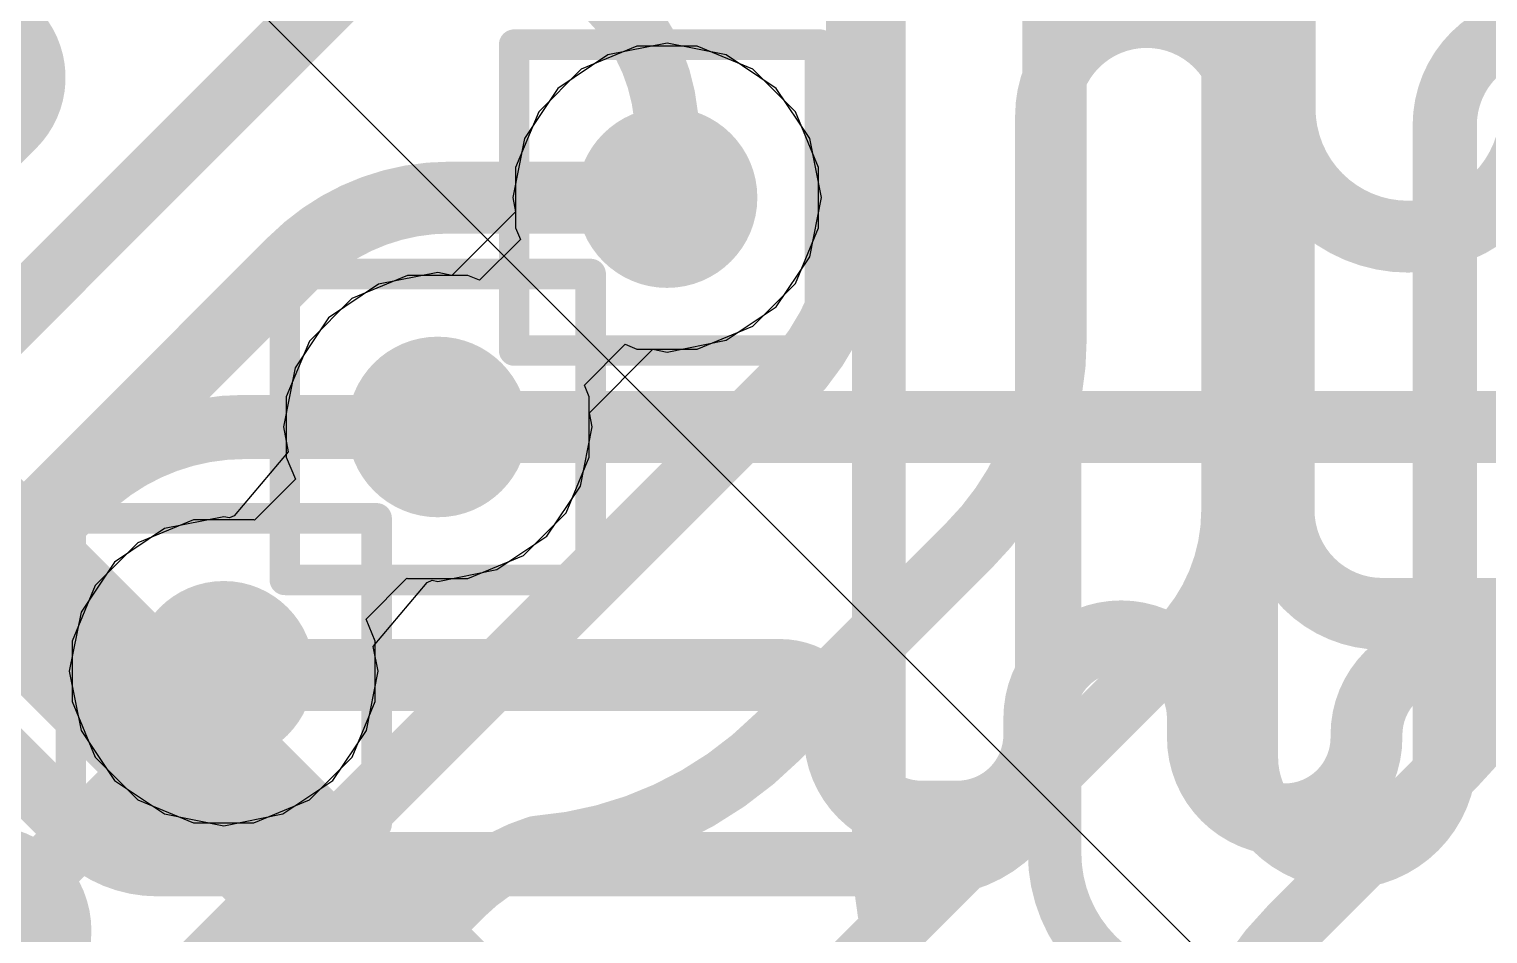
# Model space of a CAD drawing. Header units: inches. Extents: x -6 to 284, y -12 to 154.
# Drawn here: x 63.389 to 65.812, y 9.827 to 11.329 of the extents above; entities that cross this region are included whole.
import ezdxf

# ---------------------------------------------------------------- set-up
doc = ezdxf.new("R2010")
doc.units = ezdxf.units.IN
for name, color, linetype in [('Bottom Layer', 5, 'Continuous'), ('Drill Drawing', 1, 'Continuous'), ('GND-1', 16, 'Continuous'), ('GND-2', 90, 'Continuous'), ('GND-3', 216, 'Continuous'), ('GND-4', 54, 'Continuous'), ('PWR-1', 156, 'Continuous'), ('PWR-2', 130, 'Continuous'), ('Signal L1', 76, 'Continuous'), ('Signal L2', 6, 'Continuous'), ('Top Layer', 1, 'Continuous'), ('Top Overlay', 2, 'Continuous'), ('Top Paste', 8, 'Continuous'), ('Top Solder', 216, 'Continuous'), ('Via Holes', 16, 'Continuous')]:
    doc.layers.add(name, color=color, linetype=linetype)

# ---------------------------------------------------------------- blocks, each defined once
blk = doc.blocks.new('BGA_565_15_5_14_4__132')
at = {"layer": 'Top Layer'}
h = blk.add_hatch(color=1, dxfattribs=at)
edge = h.paths.add_edge_path()
edge.add_arc((-7.400000439999999, 5.19999976), 0.12499848, 0, 360)
at = {"layer": 'Top Paste'}
h = blk.add_hatch(color=8, dxfattribs=at)
edge = h.paths.add_edge_path()
edge.add_arc((-7.400000439999999, 5.19999976), 0.12499848, 0, 360)
at = {"layer": 'Top Solder'}
h = blk.add_hatch(color=216, dxfattribs=at)
edge = h.paths.add_edge_path()
edge.add_arc((-7.400000439999999, 5.19999976), 0.17499838, 0, 360)
at = {"layer": 'Top Overlay'}
blk.add_lwpolyline([(-7.845000819999999, 3.67080292, 0.254, 0.254, 0), (-7.845000819999999, 7.295799479999999, 0.254, 0.254, 0)], format="xyseb", dxfattribs=at)

msp = doc.modelspace()

# ---------------------------------------------------------------- hatches: boundary and pattern name
at = {"layer": 'Bottom Layer'}
h = msp.add_hatch(color=5, dxfattribs=at)
edge = h.paths.add_edge_path()
edge.add_arc((64.44883478, 11.04969342), 0.1499997, 0, 360)
h = msp.add_hatch(color=5, dxfattribs=at)
edge = h.paths.add_edge_path()
edge.add_arc((64.06783732, 10.66869342), 0.1499997, 0, 360)
h = msp.add_hatch(color=5, dxfattribs=at)
edge = h.paths.add_edge_path()
edge.add_arc((63.71223731999999, 10.26283952), 0.1499997, 0, 360)
at = {"layer": 'GND-1'}
h = msp.add_hatch(color=16, dxfattribs=at)
edge = h.paths.add_edge_path()
edge.add_arc((64.44883478, 11.04969342), 0.1499997, 0, 360)
h = msp.add_hatch(color=16, dxfattribs=at)
edge = h.paths.add_edge_path()
edge.add_arc((64.06783732, 10.66869342), 0.1499997, 0, 360)
h = msp.add_hatch(color=16, dxfattribs=at)
edge = h.paths.add_edge_path()
edge.add_arc((63.71223731999999, 10.26283952), 0.1499997, 0, 360)
at = {"layer": 'GND-2'}
h = msp.add_hatch(color=90, dxfattribs=at)
edge = h.paths.add_edge_path()
edge.add_arc((64.44883478, 11.04969342), 0.1499997, 0, 360)
h = msp.add_hatch(color=90, dxfattribs=at)
edge = h.paths.add_edge_path()
edge.add_arc((64.06783732, 10.66869342), 0.1499997, 0, 360)
h = msp.add_hatch(color=90, dxfattribs=at)
edge = h.paths.add_edge_path()
edge.add_arc((63.71223731999999, 10.26283952), 0.1499997, 0, 360)
at = {"layer": 'GND-3'}
h = msp.add_hatch(color=216, dxfattribs=at)
edge = h.paths.add_edge_path()
edge.add_arc((64.44883478, 11.04969342), 0.1499997, 0, 360)
h = msp.add_hatch(color=216, dxfattribs=at)
edge = h.paths.add_edge_path()
edge.add_arc((64.06783732, 10.66869342), 0.1499997, 0, 360)
h = msp.add_hatch(color=216, dxfattribs=at)
edge = h.paths.add_edge_path()
edge.add_arc((63.71223731999999, 10.26283952), 0.1499997, 0, 360)
at = {"layer": 'GND-4'}
h = msp.add_hatch(color=54, dxfattribs=at)
edge = h.paths.add_edge_path()
edge.add_arc((64.44883478, 11.04969342), 0.1499997, 0, 360)
h = msp.add_hatch(color=54, dxfattribs=at)
edge = h.paths.add_edge_path()
edge.add_arc((64.06783732, 10.66869342), 0.1499997, 0, 360)
h = msp.add_hatch(color=54, dxfattribs=at)
edge = h.paths.add_edge_path()
edge.add_arc((63.71223731999999, 10.26283952), 0.1499997, 0, 360)
at = {"layer": 'PWR-1'}
h = msp.add_hatch(color=156, dxfattribs=at)
edge = h.paths.add_edge_path()
edge.add_arc((64.44883478, 11.04969342), 0.1499997, 0, 360)
h = msp.add_hatch(color=156, dxfattribs=at)
edge = h.paths.add_edge_path()
edge.add_arc((64.06783732, 10.66869342), 0.1499997, 0, 360)
h = msp.add_hatch(color=156, dxfattribs=at)
edge = h.paths.add_edge_path()
edge.add_arc((63.71223731999999, 10.26283952), 0.1499997, 0, 360)
at = {"layer": 'PWR-2'}
h = msp.add_hatch(color=130, dxfattribs=at)
edge = h.paths.add_edge_path()
edge.add_arc((64.44883478, 11.04969342), 0.1499997, 0, 360)
h = msp.add_hatch(color=130, dxfattribs=at)
edge = h.paths.add_edge_path()
edge.add_arc((64.06783732, 10.66869342), 0.1499997, 0, 360)
h = msp.add_hatch(color=130, dxfattribs=at)
edge = h.paths.add_edge_path()
edge.add_arc((63.71223731999999, 10.26283952), 0.1499997, 0, 360)
at = {"layer": 'Signal L1'}
h = msp.add_hatch(color=76, dxfattribs=at)
edge = h.paths.add_edge_path()
edge.add_arc((64.44883478, 11.04969342), 0.1499997, 0, 360)
h = msp.add_hatch(color=76, dxfattribs=at)
edge = h.paths.add_edge_path()
edge.add_arc((64.06783732, 10.66869342), 0.1499997, 0, 360)
h = msp.add_hatch(color=76, dxfattribs=at)
edge = h.paths.add_edge_path()
edge.add_arc((63.71223731999999, 10.26283952), 0.1499997, 0, 360)
at = {"layer": 'Signal L2'}
h = msp.add_hatch(color=6, dxfattribs=at)
edge = h.paths.add_edge_path()
edge.add_arc((64.44883478, 11.04969342), 0.1499997, 0, 360)
h = msp.add_hatch(color=6, dxfattribs=at)
edge = h.paths.add_edge_path()
edge.add_arc((64.06783732, 10.66869342), 0.1499997, 0, 360)
h = msp.add_hatch(color=6, dxfattribs=at)
edge = h.paths.add_edge_path()
edge.add_arc((63.71223731999999, 10.26283952), 0.1499997, 0, 360)
at = {"layer": 'Top Layer'}
h = msp.add_hatch(color=1, dxfattribs=at)
edge = h.paths.add_edge_path()
edge.add_arc((64.44883478, 11.04969342), 0.1499997, 0, 360)
h = msp.add_hatch(color=1, dxfattribs=at)
edge = h.paths.add_edge_path()
edge.add_arc((64.06783732, 10.66869342), 0.1499997, 0, 360)
h = msp.add_hatch(color=1, dxfattribs=at)
edge = h.paths.add_edge_path()
edge.add_arc((63.71223731999999, 10.26283952), 0.1499997, 0, 360)
at = {"layer": 'Via Holes'}
h = msp.add_hatch(color=7, dxfattribs=at)
edge = h.paths.add_edge_path()
edge.add_arc((64.44883478, 11.04969342), 0.07499858, 0, 360)
h = msp.add_hatch(color=7, dxfattribs=at)
edge = h.paths.add_edge_path()
edge.add_arc((64.06783732, 10.66869342), 0.07499858, 0, 360)
h = msp.add_hatch(color=7, dxfattribs=at)
edge = h.paths.add_edge_path()
edge.add_arc((63.71223731999999, 10.26283952), 0.07499858, 0, 360)

# ---------------------------------------------------------------- linework, layer by layer
at = {"layer": 'Bottom Layer'}
for points in [[(65.08044896, 11.18660196, 0.10668, 0.10668, -0.9999999999999999), (65.41064895999999, 11.18660196, 0.10668, 0.10668, 0)], [(65.74084896, 11.16982526, 0.10668, 0.10668, -0.9999999999999999), (66.07104896, 11.16982526, 0.10668, 0.10668, 0)], [(65.08044896, 10.13611638, 0.10668, 0.10668, 0), (65.08044896, 11.18660196, 0.10668, 0.10668, 0)], [(65.41064895999999, 10.11973846, 0.10668, 0.10668, 0), (65.41064895999999, 11.18660196, 0.10668, 0.10668, 0)], [(65.74084896, 10.11973846, 0.10668, 0.10668, 0), (65.74084896, 11.16982526, 0.10668, 0.10668, 0)], [(62.88561718, 10.58278046, 0.10668, 0.10668, 0), (63.47280676, 9.995601039999999, 0.10668, 0.10668, 0)], [(65.08044896, 10.13611638, 0.10668, 0.10668, -0.4142135623730951), (64.88670791999999, 9.94237534, 0.10668, 0.10668, 0)], [(65.74084896, 10.11973846, 0.10668, 0.10668, -0.9999999999999999), (65.41064895999999, 10.11973846, 0.10668, 0.10668, 0)], [(63.48704092, 9.98279436, 0.10668, 0.10668, -0.02636098344409428), (63.47280676, 9.995601039999999, 0.10668, 0.10668, 0)], [(63.60130535999999, 9.94237534, 0.10668, 0.10668, -0.1716513258103999), (63.48704092, 9.98279436, 0.10668, 0.10668, 0)], [(63.60130535999999, 9.94237534, 0.10668, 0.10668, 0), (64.88670791999999, 9.94237534, 0.10668, 0.10668, 0)]]:
    msp.add_lwpolyline(points, format="xyseb", dxfattribs=at)
for points in [[(65.05377895999999, 11.18660196, 0.05333999999999999, 0.05333999999999999, 1), (65.10711896, 11.18660196, 0.05333999999999999, 0.05333999999999999, 1)], [(65.05377895999999, 11.18660196, 0.05333999999999999, 0.05333999999999999, 1), (65.10711896, 11.18660196, 0.05333999999999999, 0.05333999999999999, 1)], [(65.38397896, 11.18660196, 0.05333999999999999, 0.05333999999999999, 1), (65.43731896, 11.18660196, 0.05333999999999999, 0.05333999999999999, 1)], [(65.38397896, 11.18660196, 0.05333999999999999, 0.05333999999999999, 1), (65.43731896, 11.18660196, 0.05333999999999999, 0.05333999999999999, 1)], [(65.71417896, 11.16982526, 0.05333999999999999, 0.05333999999999999, 1), (65.76751896, 11.16982526, 0.05333999999999999, 0.05333999999999999, 1)], [(65.71417896, 11.16982526, 0.05333999999999999, 0.05333999999999999, 1), (65.76751896, 11.16982526, 0.05333999999999999, 0.05333999999999999, 1)], [(65.05377895999999, 10.13611638, 0.05333999999999999, 0.05333999999999999, 1), (65.10711896, 10.13611638, 0.05333999999999999, 0.05333999999999999, 1)], [(65.05377895999999, 10.13611638, 0.05333999999999999, 0.05333999999999999, 1), (65.10711896, 10.13611638, 0.05333999999999999, 0.05333999999999999, 1)], [(65.38397896, 10.11973846, 0.05333999999999999, 0.05333999999999999, 1), (65.43731896, 10.11973846, 0.05333999999999999, 0.05333999999999999, 1)], [(65.38397896, 10.11973846, 0.05333999999999999, 0.05333999999999999, 1), (65.43731896, 10.11973846, 0.05333999999999999, 0.05333999999999999, 1)], [(65.71417896, 10.11973846, 0.05333999999999999, 0.05333999999999999, 1), (65.76751896, 10.11973846, 0.05333999999999999, 0.05333999999999999, 1)], [(65.71417896, 10.11973846, 0.05333999999999999, 0.05333999999999999, 1), (65.76751896, 10.11973846, 0.05333999999999999, 0.05333999999999999, 1)], [(63.44613675999999, 9.995601039999999, 0.05333999999999999, 0.05333999999999999, 1), (63.49947675999999, 9.995601039999999, 0.05333999999999999, 0.05333999999999999, 1)], [(63.44613675999999, 9.995601039999999, 0.05333999999999999, 0.05333999999999999, 1), (63.49947675999999, 9.995601039999999, 0.05333999999999999, 0.05333999999999999, 1)], [(63.46037092, 9.98279436, 0.05333999999999999, 0.05333999999999999, 1), (63.51371091999999, 9.98279436, 0.05333999999999999, 0.05333999999999999, 1)], [(63.46037092, 9.98279436, 0.05333999999999999, 0.05333999999999999, 1), (63.51371091999999, 9.98279436, 0.05333999999999999, 0.05333999999999999, 1)], [(63.57463536, 9.94237534, 0.05333999999999999, 0.05333999999999999, 1), (63.62797536, 9.94237534, 0.05333999999999999, 0.05333999999999999, 1)], [(63.57463536, 9.94237534, 0.05333999999999999, 0.05333999999999999, 1), (63.62797536, 9.94237534, 0.05333999999999999, 0.05333999999999999, 1)], [(64.86003792, 9.94237534, 0.05333999999999999, 0.05333999999999999, 1), (64.91337792, 9.94237534, 0.05333999999999999, 0.05333999999999999, 1)], [(64.86003792, 9.94237534, 0.05333999999999999, 0.05333999999999999, 1), (64.91337792, 9.94237534, 0.05333999999999999, 0.05333999999999999, 1)]]:
    msp.add_lwpolyline(points, format="xyseb", close=True, dxfattribs=at)
at = {"layer": 'Drill Drawing'}
for points in [[(64.19483478000001, 11.30369342, 0.0508, 0.0508, 0), (64.70283477999999, 11.30369342, 0.0508, 0.0508, 0)], [(64.19483478000001, 10.79569342, 0.0508, 0.0508, 0), (64.19483478000001, 11.30369342, 0.0508, 0.0508, 0)], [(64.70283477999999, 10.79569342, 0.0508, 0.0508, 0), (64.70283477999999, 11.30369342, 0.0508, 0.0508, 0)], [(63.81383732, 10.92269342, 0.0508, 0.0508, 0), (64.32183732, 10.92269342, 0.0508, 0.0508, 0)], [(63.81383732, 10.41469342, 0.0508, 0.0508, 0), (63.81383732, 10.92269342, 0.0508, 0.0508, 0)], [(64.32183732, 10.41469342, 0.0508, 0.0508, 0), (64.32183732, 10.92269342, 0.0508, 0.0508, 0)], [(64.19483478000001, 10.79569342, 0.0508, 0.0508, 0), (64.70283477999999, 10.79569342, 0.0508, 0.0508, 0)], [(63.45823732, 10.51683952, 0.0508, 0.0508, 0), (63.96623732, 10.51683952, 0.0508, 0.0508, 0)], [(63.45823732, 10.00883952, 0.0508, 0.0508, 0), (63.45823732, 10.51683952, 0.0508, 0.0508, 0)], [(63.96623732, 10.00883952, 0.0508, 0.0508, 0), (63.96623732, 10.51683952, 0.0508, 0.0508, 0)], [(63.81383732, 10.41469342, 0.0508, 0.0508, 0), (64.32183732, 10.41469342, 0.0508, 0.0508, 0)], [(63.45823732, 10.00883952, 0.0508, 0.0508, 0), (63.96623732, 10.00883952, 0.0508, 0.0508, 0)]]:
    msp.add_lwpolyline(points, format="xyseb", dxfattribs=at)
for points in [[(64.18213478, 11.30369342, 0.0254, 0.0254, 1), (64.20753477999999, 11.30369342, 0.0254, 0.0254, 1)], [(64.18213478, 11.30369342, 0.0254, 0.0254, 1), (64.20753477999999, 11.30369342, 0.0254, 0.0254, 1)], [(64.69013478, 11.30369342, 0.0254, 0.0254, 1), (64.71553478, 11.30369342, 0.0254, 0.0254, 1)], [(64.69013478, 11.30369342, 0.0254, 0.0254, 1), (64.71553478, 11.30369342, 0.0254, 0.0254, 1)], [(63.80113732, 10.92269342, 0.0254, 0.0254, 1), (63.82653732, 10.92269342, 0.0254, 0.0254, 1)], [(63.80113732, 10.92269342, 0.0254, 0.0254, 1), (63.82653732, 10.92269342, 0.0254, 0.0254, 1)], [(64.30913732, 10.92269342, 0.0254, 0.0254, 1), (64.33453732, 10.92269342, 0.0254, 0.0254, 1)], [(64.30913732, 10.92269342, 0.0254, 0.0254, 1), (64.33453732, 10.92269342, 0.0254, 0.0254, 1)], [(64.18213478, 10.79569342, 0.0254, 0.0254, 1), (64.20753477999999, 10.79569342, 0.0254, 0.0254, 1)], [(64.18213478, 10.79569342, 0.0254, 0.0254, 1), (64.20753477999999, 10.79569342, 0.0254, 0.0254, 1)], [(64.69013478, 10.79569342, 0.0254, 0.0254, 1), (64.71553478, 10.79569342, 0.0254, 0.0254, 1)], [(64.69013478, 10.79569342, 0.0254, 0.0254, 1), (64.71553478, 10.79569342, 0.0254, 0.0254, 1)], [(63.44553731999999, 10.51683952, 0.0254, 0.0254, 1), (63.47093731999999, 10.51683952, 0.0254, 0.0254, 1)], [(63.44553731999999, 10.51683952, 0.0254, 0.0254, 1), (63.47093731999999, 10.51683952, 0.0254, 0.0254, 1)], [(63.95353732, 10.51683952, 0.0254, 0.0254, 1), (63.97893731999999, 10.51683952, 0.0254, 0.0254, 1)], [(63.95353732, 10.51683952, 0.0254, 0.0254, 1), (63.97893731999999, 10.51683952, 0.0254, 0.0254, 1)], [(63.80113732, 10.41469342, 0.0254, 0.0254, 1), (63.82653732, 10.41469342, 0.0254, 0.0254, 1)], [(63.80113732, 10.41469342, 0.0254, 0.0254, 1), (63.82653732, 10.41469342, 0.0254, 0.0254, 1)], [(64.30913732, 10.41469342, 0.0254, 0.0254, 1), (64.33453732, 10.41469342, 0.0254, 0.0254, 1)], [(64.30913732, 10.41469342, 0.0254, 0.0254, 1), (64.33453732, 10.41469342, 0.0254, 0.0254, 1)], [(63.44553731999999, 10.00883952, 0.0254, 0.0254, 1), (63.47093731999999, 10.00883952, 0.0254, 0.0254, 1)], [(63.44553731999999, 10.00883952, 0.0254, 0.0254, 1), (63.47093731999999, 10.00883952, 0.0254, 0.0254, 1)], [(63.95353732, 10.00883952, 0.0254, 0.0254, 1), (63.97893731999999, 10.00883952, 0.0254, 0.0254, 1)], [(63.95353732, 10.00883952, 0.0254, 0.0254, 1), (63.97893731999999, 10.00883952, 0.0254, 0.0254, 1)]]:
    msp.add_lwpolyline(points, format="xyseb", close=True, dxfattribs=at)
at = {"layer": 'GND-1'}
for p, q in [((64.39878915999999, 11.30129312), (64.30631538, 11.26298992)), ((64.49888039999999, 11.30129312), (64.39878915999999, 11.30129312)), ((64.59135418, 11.26298992), (64.49888039999999, 11.30129312)), ((64.30631538, 11.26298992), (64.23553828, 11.19221282)), ((64.66213128, 11.19221282), (64.59135418, 11.26298992)), ((64.23553828, 11.19221282), (64.19723508, 11.09973904)), ((64.70043448, 11.09973904), (64.66213128, 11.19221282)), ((64.19723508, 11.09973904), (64.19723508, 10.9996478)), ((64.70043448, 10.9996478), (64.70043448, 11.09973904)), ((64.20523354, 10.98033872), (64.13719202, 10.91229466)), ((64.19723508, 10.9996478), (64.20523354, 10.98033872)), ((64.66213128, 10.90717402), (64.70043448, 10.9996478)), ((64.0177917, 10.92029312), (63.92531792, 10.88198992)), ((64.11788294, 10.92029312), (64.0177917, 10.92029312)), ((64.13719202, 10.91229466), (64.11788294, 10.92029312)), ((64.59135418, 10.83639692), (64.66213128, 10.90717402)), ((63.92531792, 10.88198992), (63.85454082, 10.81121282)), ((64.49888039999999, 10.79809372), (64.59135418, 10.83639692)), ((63.85454082, 10.81121282), (63.81623761999999, 10.71873904)), ((64.31143855999998, 10.73804812), (64.37948008, 10.80609218)), ((64.37948008, 10.80609218), (64.39878915999999, 10.79809372)), ((64.39878915999999, 10.79809372), (64.49888039999999, 10.79809372)), ((64.31943702, 10.71873904), (64.31143855999998, 10.73804812)), ((63.81623761999999, 10.71873904), (63.81623761999999, 10.6186478)), ((64.31943702, 10.6186478), (64.31943702, 10.71873904)), ((63.81623761999999, 10.6186478), (63.83140396, 10.5820337)), ((64.28113382000001, 10.52617402), (64.31943702, 10.6186478)), ((63.83140396, 10.5820337), (63.76335989999999, 10.51399218)), ((64.21035672000001, 10.45539692), (64.28113382000001, 10.52617402)), ((63.66219169999999, 10.51443922), (63.56971792, 10.47613602)), ((63.76228293999999, 10.51443922), (63.66219169999999, 10.51443922)), ((63.76335989999999, 10.51399218), (63.76228293999999, 10.51443922)), ((63.56971792, 10.47613602), (63.49894081999999, 10.40535892)), ((64.11788294, 10.41709372), (64.21035672000001, 10.45539692)), ((63.49894081999999, 10.40535892), (63.46063762, 10.31288514)), ((63.94867068, 10.34949924), (64.01671474, 10.41754076)), ((64.01671474, 10.41754076), (64.0177917, 10.41709372)), ((64.0177917, 10.41709372), (64.11788294, 10.41709372)), ((63.96383701999999, 10.31288514), (63.94867068, 10.34949924)), ((63.46063762, 10.31288514), (63.46063762, 10.2127939)), ((63.96383701999999, 10.2127939), (63.96383701999999, 10.31288514)), ((63.46063762, 10.2127939), (63.49894081999999, 10.12032012)), ((63.92553382, 10.12032012), (63.96383701999999, 10.2127939)), ((63.49894081999999, 10.12032012), (63.56971792, 10.04954302)), ((63.85475672, 10.04954302), (63.92553382, 10.12032012)), ((63.56971792, 10.04954302), (63.66219169999999, 10.01123982)), ((63.76228293999999, 10.01123982), (63.85475672, 10.04954302)), ((63.66219169999999, 10.01123982), (63.76228293999999, 10.01123982))]:
    msp.add_line(p, q, dxfattribs=at)
at = {"layer": 'GND-2'}
for p, q in [((64.39878915999999, 11.30129312), (64.30631538, 11.26298992)), ((64.49888039999999, 11.30129312), (64.39878915999999, 11.30129312)), ((64.59135418, 11.26298992), (64.49888039999999, 11.30129312)), ((64.30631538, 11.26298992), (64.23553828, 11.19221282)), ((64.66213128, 11.19221282), (64.59135418, 11.26298992)), ((64.23553828, 11.19221282), (64.19723508, 11.09973904)), ((64.70043448, 11.09973904), (64.66213128, 11.19221282)), ((64.19723508, 11.09973904), (64.19723508, 10.9996478)), ((64.70043448, 10.9996478), (64.70043448, 11.09973904)), ((64.20523354, 10.98033872), (64.13719202, 10.91229466)), ((64.19723508, 10.9996478), (64.20523354, 10.98033872)), ((64.66213128, 10.90717402), (64.70043448, 10.9996478)), ((64.0177917, 10.92029312), (63.92531792, 10.88198992)), ((64.11788294, 10.92029312), (64.0177917, 10.92029312)), ((64.13719202, 10.91229466), (64.11788294, 10.92029312)), ((64.59135418, 10.83639692), (64.66213128, 10.90717402)), ((63.92531792, 10.88198992), (63.85454082, 10.81121282)), ((64.49888039999999, 10.79809372), (64.59135418, 10.83639692)), ((63.85454082, 10.81121282), (63.81623761999999, 10.71873904)), ((64.31143855999998, 10.73804812), (64.37948008, 10.80609218)), ((64.37948008, 10.80609218), (64.39878915999999, 10.79809372)), ((64.39878915999999, 10.79809372), (64.49888039999999, 10.79809372)), ((64.31943702, 10.71873904), (64.31143855999998, 10.73804812)), ((63.81623761999999, 10.71873904), (63.81623761999999, 10.6186478)), ((64.31943702, 10.6186478), (64.31943702, 10.71873904)), ((63.81623761999999, 10.6186478), (63.83140396, 10.5820337)), ((64.28113382000001, 10.52617402), (64.31943702, 10.6186478)), ((63.83140396, 10.5820337), (63.76335989999999, 10.51399218)), ((64.21035672000001, 10.45539692), (64.28113382000001, 10.52617402)), ((63.66219169999999, 10.51443922), (63.56971792, 10.47613602)), ((63.76228293999999, 10.51443922), (63.66219169999999, 10.51443922)), ((63.76335989999999, 10.51399218), (63.76228293999999, 10.51443922)), ((63.56971792, 10.47613602), (63.49894081999999, 10.40535892)), ((64.11788294, 10.41709372), (64.21035672000001, 10.45539692)), ((63.49894081999999, 10.40535892), (63.46063762, 10.31288514)), ((63.94867068, 10.34949924), (64.01671474, 10.41754076)), ((64.01671474, 10.41754076), (64.0177917, 10.41709372)), ((64.0177917, 10.41709372), (64.11788294, 10.41709372)), ((63.96383701999999, 10.31288514), (63.94867068, 10.34949924)), ((63.46063762, 10.31288514), (63.46063762, 10.2127939)), ((63.96383701999999, 10.2127939), (63.96383701999999, 10.31288514)), ((63.46063762, 10.2127939), (63.49894081999999, 10.12032012)), ((63.92553382, 10.12032012), (63.96383701999999, 10.2127939)), ((63.49894081999999, 10.12032012), (63.56971792, 10.04954302)), ((63.85475672, 10.04954302), (63.92553382, 10.12032012)), ((63.56971792, 10.04954302), (63.66219169999999, 10.01123982)), ((63.76228293999999, 10.01123982), (63.85475672, 10.04954302)), ((63.66219169999999, 10.01123982), (63.76228293999999, 10.01123982))]:
    msp.add_line(p, q, dxfattribs=at)
at = {"layer": 'GND-3'}
for p, q in [((64.39878915999999, 11.30129312), (64.30631538, 11.26298992)), ((64.49888039999999, 11.30129312), (64.39878915999999, 11.30129312)), ((64.59135418, 11.26298992), (64.49888039999999, 11.30129312)), ((64.30631538, 11.26298992), (64.23553828, 11.19221282)), ((64.66213128, 11.19221282), (64.59135418, 11.26298992)), ((64.23553828, 11.19221282), (64.19723508, 11.09973904)), ((64.70043448, 11.09973904), (64.66213128, 11.19221282)), ((64.19723508, 11.09973904), (64.19723508, 10.9996478)), ((64.70043448, 10.9996478), (64.70043448, 11.09973904)), ((64.20523354, 10.98033872), (64.13719202, 10.91229466)), ((64.19723508, 10.9996478), (64.20523354, 10.98033872)), ((64.66213128, 10.90717402), (64.70043448, 10.9996478)), ((64.0177917, 10.92029312), (63.92531792, 10.88198992)), ((64.11788294, 10.92029312), (64.0177917, 10.92029312)), ((64.13719202, 10.91229466), (64.11788294, 10.92029312)), ((64.59135418, 10.83639692), (64.66213128, 10.90717402)), ((63.92531792, 10.88198992), (63.85454082, 10.81121282)), ((64.49888039999999, 10.79809372), (64.59135418, 10.83639692)), ((63.85454082, 10.81121282), (63.81623761999999, 10.71873904)), ((64.31143855999998, 10.73804812), (64.37948008, 10.80609218)), ((64.37948008, 10.80609218), (64.39878915999999, 10.79809372)), ((64.39878915999999, 10.79809372), (64.49888039999999, 10.79809372)), ((64.31943702, 10.71873904), (64.31143855999998, 10.73804812)), ((63.81623761999999, 10.71873904), (63.81623761999999, 10.6186478)), ((64.31943702, 10.6186478), (64.31943702, 10.71873904)), ((63.81623761999999, 10.6186478), (63.83140396, 10.5820337)), ((64.28113382000001, 10.52617402), (64.31943702, 10.6186478)), ((63.83140396, 10.5820337), (63.76335989999999, 10.51399218)), ((64.21035672000001, 10.45539692), (64.28113382000001, 10.52617402)), ((63.66219169999999, 10.51443922), (63.56971792, 10.47613602)), ((63.76228293999999, 10.51443922), (63.66219169999999, 10.51443922)), ((63.76335989999999, 10.51399218), (63.76228293999999, 10.51443922)), ((63.56971792, 10.47613602), (63.49894081999999, 10.40535892)), ((64.11788294, 10.41709372), (64.21035672000001, 10.45539692)), ((63.49894081999999, 10.40535892), (63.46063762, 10.31288514)), ((63.94867068, 10.34949924), (64.01671474, 10.41754076)), ((64.01671474, 10.41754076), (64.0177917, 10.41709372)), ((64.0177917, 10.41709372), (64.11788294, 10.41709372)), ((63.96383701999999, 10.31288514), (63.94867068, 10.34949924)), ((63.46063762, 10.31288514), (63.46063762, 10.2127939)), ((63.96383701999999, 10.2127939), (63.96383701999999, 10.31288514)), ((63.46063762, 10.2127939), (63.49894081999999, 10.12032012)), ((63.92553382, 10.12032012), (63.96383701999999, 10.2127939)), ((63.49894081999999, 10.12032012), (63.56971792, 10.04954302)), ((63.85475672, 10.04954302), (63.92553382, 10.12032012)), ((63.56971792, 10.04954302), (63.66219169999999, 10.01123982)), ((63.76228293999999, 10.01123982), (63.85475672, 10.04954302)), ((63.66219169999999, 10.01123982), (63.76228293999999, 10.01123982))]:
    msp.add_line(p, q, dxfattribs=at)
at = {"layer": 'GND-4'}
for p, q in [((64.39878915999999, 11.30129312), (64.30631538, 11.26298992)), ((64.49888039999999, 11.30129312), (64.39878915999999, 11.30129312)), ((64.59135418, 11.26298992), (64.49888039999999, 11.30129312)), ((64.30631538, 11.26298992), (64.23553828, 11.19221282)), ((64.66213128, 11.19221282), (64.59135418, 11.26298992)), ((64.23553828, 11.19221282), (64.19723508, 11.09973904)), ((64.70043448, 11.09973904), (64.66213128, 11.19221282)), ((64.19723508, 11.09973904), (64.19723508, 10.9996478)), ((64.70043448, 10.9996478), (64.70043448, 11.09973904)), ((64.20523354, 10.98033872), (64.13719202, 10.91229466)), ((64.19723508, 10.9996478), (64.20523354, 10.98033872)), ((64.66213128, 10.90717402), (64.70043448, 10.9996478)), ((64.0177917, 10.92029312), (63.92531792, 10.88198992)), ((64.11788294, 10.92029312), (64.0177917, 10.92029312)), ((64.13719202, 10.91229466), (64.11788294, 10.92029312)), ((64.59135418, 10.83639692), (64.66213128, 10.90717402)), ((63.92531792, 10.88198992), (63.85454082, 10.81121282)), ((64.49888039999999, 10.79809372), (64.59135418, 10.83639692)), ((63.85454082, 10.81121282), (63.81623761999999, 10.71873904)), ((64.31143855999998, 10.73804812), (64.37948008, 10.80609218)), ((64.37948008, 10.80609218), (64.39878915999999, 10.79809372)), ((64.39878915999999, 10.79809372), (64.49888039999999, 10.79809372)), ((64.31943702, 10.71873904), (64.31143855999998, 10.73804812)), ((63.81623761999999, 10.71873904), (63.81623761999999, 10.6186478)), ((64.31943702, 10.6186478), (64.31943702, 10.71873904)), ((63.81623761999999, 10.6186478), (63.83140396, 10.5820337)), ((64.28113382000001, 10.52617402), (64.31943702, 10.6186478)), ((63.83140396, 10.5820337), (63.76335989999999, 10.51399218)), ((64.21035672000001, 10.45539692), (64.28113382000001, 10.52617402)), ((63.66219169999999, 10.51443922), (63.56971792, 10.47613602)), ((63.76228293999999, 10.51443922), (63.66219169999999, 10.51443922)), ((63.76335989999999, 10.51399218), (63.76228293999999, 10.51443922)), ((63.56971792, 10.47613602), (63.49894081999999, 10.40535892)), ((64.11788294, 10.41709372), (64.21035672000001, 10.45539692)), ((63.49894081999999, 10.40535892), (63.46063762, 10.31288514)), ((63.94867068, 10.34949924), (64.01671474, 10.41754076)), ((64.01671474, 10.41754076), (64.0177917, 10.41709372)), ((64.0177917, 10.41709372), (64.11788294, 10.41709372)), ((63.96383701999999, 10.31288514), (63.94867068, 10.34949924)), ((63.46063762, 10.31288514), (63.46063762, 10.2127939)), ((63.96383701999999, 10.2127939), (63.96383701999999, 10.31288514)), ((63.46063762, 10.2127939), (63.49894081999999, 10.12032012)), ((63.92553382, 10.12032012), (63.96383701999999, 10.2127939)), ((63.49894081999999, 10.12032012), (63.56971792, 10.04954302)), ((63.85475672, 10.04954302), (63.92553382, 10.12032012)), ((63.56971792, 10.04954302), (63.66219169999999, 10.01123982)), ((63.76228293999999, 10.01123982), (63.85475672, 10.04954302)), ((63.66219169999999, 10.01123982), (63.76228293999999, 10.01123982))]:
    msp.add_line(p, q, dxfattribs=at)
at = {"layer": 'PWR-1'}
for p, q in [((64.44883478, 11.30622326), (64.35066632, 11.28669574)), ((64.54700324, 11.28669574), (64.44883478, 11.30622326)), ((64.35066632, 11.28669574), (64.26744067999999, 11.23108752)), ((64.63022887999999, 11.23108752), (64.54700324, 11.28669574)), ((64.26744067999999, 11.23108752), (64.21183246, 11.14786188)), ((64.68583709999999, 11.14786188), (64.63022887999999, 11.23108752)), ((64.21183246, 11.14786188), (64.19230493999999, 11.04969342)), ((64.70536462, 11.04969342), (64.68583709999999, 11.14786188)), ((64.19230493999999, 11.04969342), (64.19699632, 11.02610444)), ((64.68583709999999, 10.95152496), (64.70536462, 11.04969342)), ((64.19699632, 11.02610444), (64.0914263, 10.92053188)), ((64.63022887999999, 10.86829932), (64.68583709999999, 10.95152496)), ((63.96966886, 10.90569574), (63.88644321999999, 10.85008752)), ((64.06783732, 10.92522326), (63.96966886, 10.90569574)), ((64.0914263, 10.92053188), (64.06783732, 10.92522326)), ((64.54700324, 10.8126911), (64.63022887999999, 10.86829932)), ((63.88644321999999, 10.85008752), (63.83083499999999, 10.76686188)), ((64.44883478, 10.79316358), (64.54700324, 10.8126911)), ((64.31967578, 10.6922824), (64.4252458, 10.79785496)), ((64.4252458, 10.79785496), (64.44883478, 10.79316358)), ((63.83083499999999, 10.76686188), (63.81130748, 10.66869342)), ((64.32436716, 10.66869342), (64.31967578, 10.6922824)), ((63.81130748, 10.66869342), (63.81949643999999, 10.62752256)), ((64.30483964, 10.57052496), (64.32436716, 10.66869342)), ((63.81949643999999, 10.62752256), (63.7295652, 10.52127436)), ((64.24923142, 10.48729932), (64.30483964, 10.57052496)), ((63.71223731999999, 10.51936936), (63.61406886, 10.49984184)), ((63.7217547, 10.51747706), (63.71223731999999, 10.51936936)), ((63.7295652, 10.52127436), (63.7217547, 10.51747706)), ((63.61406886, 10.49984184), (63.53084321999999, 10.44423362)), ((64.16600577999999, 10.4316911), (64.24923142, 10.48729932)), ((63.53084321999999, 10.44423362), (63.475235, 10.36100798)), ((64.06783732, 10.41216358), (64.16600577999999, 10.4316911)), ((63.9605782, 10.30401038), (64.05050944, 10.41025858)), ((64.05050944, 10.41025858), (64.05831994, 10.41405588)), ((64.05831994, 10.41405588), (64.06783732, 10.41216358)), ((63.475235, 10.36100798), (63.45570748, 10.26283952)), ((63.96876716, 10.26283952), (63.9605782, 10.30401038)), ((63.45570748, 10.26283952), (63.475235, 10.16467106)), ((63.94923964, 10.16467106), (63.96876716, 10.26283952)), ((63.475235, 10.16467106), (63.53084321999999, 10.08144542)), ((63.89363141999999, 10.08144542), (63.94923964, 10.16467106)), ((63.53084321999999, 10.08144542), (63.61406886, 10.0258372)), ((63.81040578, 10.0258372), (63.89363141999999, 10.08144542)), ((63.61406886, 10.0258372), (63.71223731999999, 10.00630968)), ((63.71223731999999, 10.00630968), (63.81040578, 10.0258372))]:
    msp.add_line(p, q, dxfattribs=at)
at = {"layer": 'PWR-2'}
for p, q in [((64.44883478, 11.30622326), (64.35066632, 11.28669574)), ((64.54700324, 11.28669574), (64.44883478, 11.30622326)), ((64.35066632, 11.28669574), (64.26744067999999, 11.23108752)), ((64.63022887999999, 11.23108752), (64.54700324, 11.28669574)), ((64.26744067999999, 11.23108752), (64.21183246, 11.14786188)), ((64.68583709999999, 11.14786188), (64.63022887999999, 11.23108752)), ((64.21183246, 11.14786188), (64.19230493999999, 11.04969342)), ((64.70536462, 11.04969342), (64.68583709999999, 11.14786188)), ((64.19230493999999, 11.04969342), (64.19699632, 11.02610444)), ((64.68583709999999, 10.95152496), (64.70536462, 11.04969342)), ((64.19699632, 11.02610444), (64.0914263, 10.92053188)), ((64.63022887999999, 10.86829932), (64.68583709999999, 10.95152496)), ((63.96966886, 10.90569574), (63.88644321999999, 10.85008752)), ((64.06783732, 10.92522326), (63.96966886, 10.90569574)), ((64.0914263, 10.92053188), (64.06783732, 10.92522326)), ((64.54700324, 10.8126911), (64.63022887999999, 10.86829932)), ((63.88644321999999, 10.85008752), (63.83083499999999, 10.76686188)), ((64.44883478, 10.79316358), (64.54700324, 10.8126911)), ((64.31967578, 10.6922824), (64.4252458, 10.79785496)), ((64.4252458, 10.79785496), (64.44883478, 10.79316358)), ((63.83083499999999, 10.76686188), (63.81130748, 10.66869342)), ((64.32436716, 10.66869342), (64.31967578, 10.6922824)), ((63.81130748, 10.66869342), (63.81949643999999, 10.62752256)), ((64.30483964, 10.57052496), (64.32436716, 10.66869342)), ((63.81949643999999, 10.62752256), (63.7295652, 10.52127436)), ((64.24923142, 10.48729932), (64.30483964, 10.57052496)), ((63.71223731999999, 10.51936936), (63.61406886, 10.49984184)), ((63.7217547, 10.51747706), (63.71223731999999, 10.51936936)), ((63.7295652, 10.52127436), (63.7217547, 10.51747706)), ((63.61406886, 10.49984184), (63.53084321999999, 10.44423362)), ((64.16600577999999, 10.4316911), (64.24923142, 10.48729932)), ((63.53084321999999, 10.44423362), (63.475235, 10.36100798)), ((64.06783732, 10.41216358), (64.16600577999999, 10.4316911)), ((63.9605782, 10.30401038), (64.05050944, 10.41025858)), ((64.05050944, 10.41025858), (64.05831994, 10.41405588)), ((64.05831994, 10.41405588), (64.06783732, 10.41216358)), ((63.475235, 10.36100798), (63.45570748, 10.26283952)), ((63.96876716, 10.26283952), (63.9605782, 10.30401038)), ((63.45570748, 10.26283952), (63.475235, 10.16467106)), ((63.94923964, 10.16467106), (63.96876716, 10.26283952)), ((63.475235, 10.16467106), (63.53084321999999, 10.08144542)), ((63.89363141999999, 10.08144542), (63.94923964, 10.16467106)), ((63.53084321999999, 10.08144542), (63.61406886, 10.0258372)), ((63.81040578, 10.0258372), (63.89363141999999, 10.08144542)), ((63.61406886, 10.0258372), (63.71223731999999, 10.00630968)), ((63.71223731999999, 10.00630968), (63.81040578, 10.0258372))]:
    msp.add_line(p, q, dxfattribs=at)
at = {"layer": 'Signal L1'}
for points in [[(65.46643244, 11.1981615, 0.11938, 0.11938, 0), (65.46643244, 12.49648504, 0.11938, 0.11938, 0)], [(62.93584568, 10.98066638, 0.11938, 0.11938, 0), (63.4507875, 11.4956082, 0.11938, 0.11938, 0)], [(65.89315244, 11.1981615, 0.11938, 0.11938, -0.9999999999999999), (65.46643244, 11.1981615, 0.11938, 0.11938, 0)], [(63.82877251999999, 10.94226158, 0.11938, 0.11938, -0.1995024483318781), (64.08730388, 11.04969342, 0.11938, 0.11938, 0)], [(64.08730388, 11.04969342, 0.11938, 0.11938, 0), (64.44883478, 11.04969342, 0.11938, 0.11938, 0)], [(63.40536213999999, 10.5188512, 0.11938, 0.11938, 0), (63.82877251999999, 10.94226158, 0.11938, 0.11938, 0)], [(64.06783732, 10.66869342, 0.11938, 0.11938, 0), (66.21542002, 10.66869342, 0.11938, 0.11938, 0)], [(63.40394989999999, 10.51741864, 0.11938, 0.11938, -0.2040619537482311), (63.23467668, 10.44960572, 0.11938, 0.11938, 0)], [(65.06724858, 10.1850317, 0.11938, 0.11938, -0.9999999999999999), (65.33902858, 10.1850317, 0.11938, 0.11938, 0)], [(65.61080858, 10.15733046, 0.11938, 0.11938, -0.9999999999999999), (65.88258857999999, 10.15733046, 0.11938, 0.11938, 0)], [(63.71826981999999, 10.25680702, 0.11938, 0.11938, 0), (64.01667409999999, 10.25679178, 0.11938, 0.11938, 0)], [(64.01667409999999, 10.25679178, 0.11938, 0.11938, 0), (64.63627916, 10.25679178, 0.11938, 0.11938, 0)], [(64.63627916, 10.25679178, 0.11938, 0.11938, -0.4142135623730951), (64.73576587999999, 10.15730506, 0.11938, 0.11938, 0)], [(65.06724858, 10.15730506, 0.11938, 0.11938, 0), (65.06724858, 10.1850317, 0.11938, 0.11938, 0)], [(65.33902858, 10.1526975, 0.11938, 0.11938, 0), (65.33902858, 10.1850317, 0.11938, 0.11938, 0)], [(64.87165587999999, 10.02141506, 0.11938, 0.11938, -0.4142135623730951), (64.73576587999999, 10.15730506, 0.11938, 0.11938, 0)], [(65.06724858, 10.15730506, 0.11938, 0.11938, -0.4142135623730951), (64.93135858, 10.02141506, 0.11938, 0.11938, 0)], [(65.61080858, 10.1526975, 0.11938, 0.11938, -0.9999999999999999), (65.33902858, 10.1526975, 0.11938, 0.11938, 0)], [(65.61080858, 10.1526975, 0.11938, 0.11938, 0), (65.61080858, 10.15733046, 0.11938, 0.11938, 0)], [(64.87165587999999, 10.02141506, 0.11938, 0.11938, 0), (64.93135858, 10.02141506, 0.11938, 0.11938, 0)], [(63.73720805999999, 9.60438516, 0.11938, 0.11938, -0.1989132512026903), (63.27313736, 9.79660474, 0.11938, 0.11938, 0)]]:
    msp.add_lwpolyline(points, format="xyseb", dxfattribs=at)
for points in [[(65.43658744, 11.1981615, 0.05969, 0.05969, 1), (65.49627744, 11.1981615, 0.05969, 0.05969, 1)], [(65.43658744, 11.1981615, 0.05969, 0.05969, 1), (65.49627744, 11.1981615, 0.05969, 0.05969, 1)], [(64.05745888, 11.04969342, 0.05969, 0.05969, 1), (64.11714887999999, 11.04969342, 0.05969, 0.05969, 1)], [(64.05745888, 11.04969342, 0.05969, 0.05969, 1), (64.11714887999999, 11.04969342, 0.05969, 0.05969, 1)], [(64.41898978, 11.04969342, 0.05969, 0.05969, 1), (64.47867978, 11.04969342, 0.05969, 0.05969, 1)], [(63.79892752, 10.94226158, 0.05969, 0.05969, 1), (63.85861752, 10.94226158, 0.05969, 0.05969, 1)], [(63.79892752, 10.94226158, 0.05969, 0.05969, 1), (63.85861752, 10.94226158, 0.05969, 0.05969, 1)], [(64.03799232, 10.66869342, 0.05969, 0.05969, 1), (64.09768232, 10.66869342, 0.05969, 0.05969, 1)], [(63.3741049, 10.51741864, 0.05969, 0.05969, 1), (63.4337949, 10.51741864, 0.05969, 0.05969, 1)], [(63.37551714, 10.5188512, 0.05969, 0.05969, 1), (63.43520714, 10.5188512, 0.05969, 0.05969, 1)], [(63.68842481999999, 10.25680702, 0.05969, 0.05969, 1), (63.74811482, 10.25680702, 0.05969, 0.05969, 1)], [(63.98682909999999, 10.25679178, 0.05969, 0.05969, 1), (64.0465191, 10.25679178, 0.05969, 0.05969, 1)], [(63.98682909999999, 10.25679178, 0.05969, 0.05969, 1), (64.0465191, 10.25679178, 0.05969, 0.05969, 1)], [(64.60643415999999, 10.25679178, 0.05969, 0.05969, 1), (64.66612416, 10.25679178, 0.05969, 0.05969, 1)], [(64.60643415999999, 10.25679178, 0.05969, 0.05969, 1), (64.66612416, 10.25679178, 0.05969, 0.05969, 1)], [(65.03740358, 10.1850317, 0.05969, 0.05969, 1), (65.09709357999999, 10.1850317, 0.05969, 0.05969, 1)], [(65.03740358, 10.1850317, 0.05969, 0.05969, 1), (65.09709357999999, 10.1850317, 0.05969, 0.05969, 1)], [(65.30918358, 10.1850317, 0.05969, 0.05969, 1), (65.36887358, 10.1850317, 0.05969, 0.05969, 1)], [(65.30918358, 10.1850317, 0.05969, 0.05969, 1), (65.36887358, 10.1850317, 0.05969, 0.05969, 1)], [(64.70592088, 10.15730506, 0.05969, 0.05969, 1), (64.76561088, 10.15730506, 0.05969, 0.05969, 1)], [(64.70592088, 10.15730506, 0.05969, 0.05969, 1), (64.76561088, 10.15730506, 0.05969, 0.05969, 1)], [(65.03740358, 10.15730506, 0.05969, 0.05969, 1), (65.09709357999999, 10.15730506, 0.05969, 0.05969, 1)], [(65.03740358, 10.15730506, 0.05969, 0.05969, 1), (65.09709357999999, 10.15730506, 0.05969, 0.05969, 1)], [(65.30918358, 10.1526975, 0.05969, 0.05969, 1), (65.36887358, 10.1526975, 0.05969, 0.05969, 1)], [(65.30918358, 10.1526975, 0.05969, 0.05969, 1), (65.36887358, 10.1526975, 0.05969, 0.05969, 1)], [(65.58096358, 10.15733046, 0.05969, 0.05969, 1), (65.64065357999999, 10.15733046, 0.05969, 0.05969, 1)], [(65.58096358, 10.15733046, 0.05969, 0.05969, 1), (65.64065357999999, 10.15733046, 0.05969, 0.05969, 1)], [(65.58096358, 10.1526975, 0.05969, 0.05969, 1), (65.64065357999999, 10.1526975, 0.05969, 0.05969, 1)], [(65.58096358, 10.1526975, 0.05969, 0.05969, 1), (65.64065357999999, 10.1526975, 0.05969, 0.05969, 1)], [(64.84181088, 10.02141506, 0.05969, 0.05969, 1), (64.90150088, 10.02141506, 0.05969, 0.05969, 1)], [(64.84181088, 10.02141506, 0.05969, 0.05969, 1), (64.90150088, 10.02141506, 0.05969, 0.05969, 1)], [(64.90151358, 10.02141506, 0.05969, 0.05969, 1), (64.96120358, 10.02141506, 0.05969, 0.05969, 1)], [(64.90151358, 10.02141506, 0.05969, 0.05969, 1), (64.96120358, 10.02141506, 0.05969, 0.05969, 1)]]:
    msp.add_lwpolyline(points, format="xyseb", close=True, dxfattribs=at)
at = {"layer": 'Signal L2'}
for points in [[(65.46483731999999, 10.53026596, 0.11938, 0.11938, 0), (65.46483731999999, 11.80728652, 0.11938, 0.11938, 0)], [(65.09266889999999, 9.96060238, 0.08889999999999999, 0.08889999999999999, 0), (65.09266889999999, 11.51789162, 0.08889999999999999, 0.08889999999999999, 0)], [(64.8005689, 9.96060238, 0.08889999999999999, 0.08889999999999999, 0), (64.8005689, 11.41334776, 0.08889999999999999, 0.08889999999999999, 0)], [(65.63691977999999, 10.3581835, 0.11938, 0.11938, -0.4142135623730951), (65.46483731999999, 10.53026596, 0.11938, 0.11938, 0)], [(65.63691977999999, 10.3581835, 0.11938, 0.11938, 0), (66.60783731999999, 10.3581835, 0.11938, 0.11938, 0)], [(65.3322417, 9.428929579999998, 0.08889999999999999, 0.08889999999999999, -0.4142135623730951), (64.8005689, 9.96060238, 0.08889999999999999, 0.08889999999999999, 0)], [(65.3322417, 9.72102958, 0.08889999999999999, 0.08889999999999999, -0.4142135623730951), (65.09266889999999, 9.96060238, 0.08889999999999999, 0.08889999999999999, 0)]]:
    msp.add_lwpolyline(points, format="xyseb", dxfattribs=at)
for points in [[(65.43499231999999, 10.53026596, 0.05969, 0.05969, 1), (65.49468232, 10.53026596, 0.05969, 0.05969, 1)], [(65.43499231999999, 10.53026596, 0.05969, 0.05969, 1), (65.49468232, 10.53026596, 0.05969, 0.05969, 1)], [(65.60707477999999, 10.3581835, 0.05969, 0.05969, 1), (65.66676478, 10.3581835, 0.05969, 0.05969, 1)], [(65.60707477999999, 10.3581835, 0.05969, 0.05969, 1), (65.66676478, 10.3581835, 0.05969, 0.05969, 1)], [(64.7783439, 9.96060238, 0.04445, 0.04445, 1), (64.8227939, 9.96060238, 0.04445, 0.04445, 1)], [(64.7783439, 9.96060238, 0.04445, 0.04445, 1), (64.8227939, 9.96060238, 0.04445, 0.04445, 1)], [(65.07044389999999, 9.96060238, 0.04445, 0.04445, 1), (65.1148939, 9.96060238, 0.04445, 0.04445, 1)], [(65.07044389999999, 9.96060238, 0.04445, 0.04445, 1), (65.1148939, 9.96060238, 0.04445, 0.04445, 1)]]:
    msp.add_lwpolyline(points, format="xyseb", close=True, dxfattribs=at)
at = {"layer": 'Top Layer'}
msp.add_line((56.24125912, 18.8896371), (66.39227006, 8.7386287), dxfattribs=at)
for points in [[(65.38961268, 10.52976304, 0.10668, 0.10668, 0), (65.38961268, 13.18732948, 0.10668, 0.10668, 0)], [(65.09266889999999, 10.814558, 0.10668, 0.10668, 0), (65.09266889999999, 11.6232813, 0.10668, 0.10668, 0)], [(63.36316004, 11.32875814, 0.10668, 0.10668, -0.4142135623730951), (63.36316004, 11.48801614, 0.10668, 0.10668, 0)], [(64.12392559999999, 11.47840224, 0.10668, 0.10668, -0.4130599998555574), (64.44883478, 11.15221036, 0.10668, 0.10668, 0)], [(64.76633731999999, 11.03156036, 0.10668, 0.10668, 0), (64.76633731999999, 11.39389644, 0.10668, 0.10668, 0)], [(62.8633744, 10.35323558, 0.10668, 0.10668, 0), (63.89329359999999, 11.38315478, 0.10668, 0.10668, 0)], [(63.36316004, 11.3287556, 0.10668, 0.10668, -0.4142135623730951), (63.36316004, 11.1694976, 0.10668, 0.10668, 0)], [(62.58268661999999, 10.38902418, 0.10668, 0.10668, 0), (63.36316004, 11.1694976, 0.10668, 0.10668, 0)], [(64.44883478, 11.04969596, 0.10668, 0.10668, 0), (64.44883478, 11.15221036, 0.10668, 0.10668, 0)], [(64.76633731999999, 11.03156036, 0.10668, 0.10668, -0.198912367379658), (64.64445541999999, 10.73731152, 0.10668, 0.10668, 0)], [(65.09266889999999, 10.814558, 0.10668, 0.10668, -0.1992402000957531), (64.95043652, 10.47179262, 0.10668, 0.10668, 0)], [(63.54098798, 9.63384408, 0.10668, 0.10668, 0), (64.64445541999999, 10.73731152, 0.10668, 0.10668, 0)], [(64.64445541999999, 10.73731152, 0.10668, 0.10668, 0), (64.64458495999999, 10.73744106, 0.10668, 0.10668, 0)], [(63.47732288, 10.55710106, 0.10668, 0.10668, -0.198912367379658), (63.74673052, 10.66869342, 0.10668, 0.10668, 0)], [(63.74673052, 10.66869342, 0.10668, 0.10668, 0), (64.06783732, 10.66869342, 0.10668, 0.10668, 0)], [(65.95525036, 10.5845356, 0.10668, 0.10668, -0.198912774969612), (65.75876358000001, 10.1101779, 0.10668, 0.10668, 0)], [(63.03462628, 10.11440446, 0.10668, 0.10668, 0), (63.47732288, 10.55710106, 0.10668, 0.10668, 0)], [(65.38961268, 10.52976304, 0.10668, 0.10668, -0.1989100993991724), (65.2977866, 10.30807184, 0.10668, 0.10668, 0)], [(64.63267744, 10.15403354, 0.10668, 0.10668, 0), (64.95043652, 10.47179262, 0.10668, 0.10668, 0)], [(64.74813567999999, 9.75842346, 0.10668, 0.10668, 0), (65.29778406, 10.30807184, 0.10668, 0.10668, 0)], [(65.29778406, 10.30807184, 0.10668, 0.10668, 0), (65.2977866, 10.30807184, 0.10668, 0.10668, 0)], [(63.71223731999999, 10.22947916, 0.10668, 0.10668, 0), (63.71223731999999, 10.26283952, 0.10668, 0.10668, 0)], [(63.31746543999999, 9.83470728, 0.10668, 0.10668, 0), (63.71223731999999, 10.22947916, 0.10668, 0.10668, 0)], [(64.63267744, 10.15403354, 0.10668, 0.10668, -0.1782470117751525), (64.23325482, 9.969583819999999, 0.10668, 0.10668, 0)], [(65.48850503999999, 9.83991936, 0.10668, 0.10668, 0), (65.75876358000001, 10.1101779, 0.10668, 0.10668, 0)], [(64.1100191, 9.895090699999999, 0.10668, 0.10668, -0.1210755421199929), (64.23325482, 9.96958128, 0.10668, 0.10668, 0)], [(63.7048383, 9.4899099, 0.10668, 0.10668, 0), (64.1100191, 9.895090699999999, 0.10668, 0.10668, 0)], [(65.32362601999999, 9.44111904, 0.10668, 0.10668, -0.198566897680032), (65.48850503999999, 9.83991936, 0.10668, 0.10668, 0)], [(65.59183732, 9.23252916, 0.10668, 0.10668, -0.4142135623730951), (66.20250158, 9.84319342, 0.10668, 0.10668, 0)]]:
    msp.add_lwpolyline(points, format="xyseb", dxfattribs=at)
for points in [[(63.33649004, 11.32875814, 0.05333999999999999, 0.05333999999999999, 1), (63.38983004, 11.32875814, 0.05333999999999999, 0.05333999999999999, 1)], [(63.33649004, 11.3287556, 0.05333999999999999, 0.05333999999999999, 1), (63.38983004, 11.3287556, 0.05333999999999999, 0.05333999999999999, 1)], [(63.33649004, 11.1694976, 0.05333999999999999, 0.05333999999999999, 1), (63.38983004, 11.1694976, 0.05333999999999999, 0.05333999999999999, 1)], [(63.33649004, 11.1694976, 0.05333999999999999, 0.05333999999999999, 1), (63.38983004, 11.1694976, 0.05333999999999999, 0.05333999999999999, 1)], [(64.42216478, 11.15221036, 0.05333999999999999, 0.05333999999999999, 1), (64.47550478000001, 11.15221036, 0.05333999999999999, 0.05333999999999999, 1)], [(64.42216478, 11.15221036, 0.05333999999999999, 0.05333999999999999, 1), (64.47550478000001, 11.15221036, 0.05333999999999999, 0.05333999999999999, 1)], [(64.42216478, 11.04969596, 0.05333999999999999, 0.05333999999999999, 1), (64.47550478000001, 11.04969596, 0.05333999999999999, 0.05333999999999999, 1)], [(64.73966732, 11.03156036, 0.05333999999999999, 0.05333999999999999, 1), (64.79300731999999, 11.03156036, 0.05333999999999999, 0.05333999999999999, 1)], [(64.73966732, 11.03156036, 0.05333999999999999, 0.05333999999999999, 1), (64.79300731999999, 11.03156036, 0.05333999999999999, 0.05333999999999999, 1)], [(65.0659989, 10.814558, 0.05333999999999999, 0.05333999999999999, 1), (65.11933889999999, 10.814558, 0.05333999999999999, 0.05333999999999999, 1)], [(65.0659989, 10.814558, 0.05333999999999999, 0.05333999999999999, 1), (65.11933889999999, 10.814558, 0.05333999999999999, 0.05333999999999999, 1)], [(64.61778542, 10.73731152, 0.05333999999999999, 0.05333999999999999, 1), (64.67112542, 10.73731152, 0.05333999999999999, 0.05333999999999999, 1)], [(64.61778542, 10.73731152, 0.05333999999999999, 0.05333999999999999, 1), (64.67112542, 10.73731152, 0.05333999999999999, 0.05333999999999999, 1)], [(64.61778542, 10.73731152, 0.05333999999999999, 0.05333999999999999, 1), (64.67112542, 10.73731152, 0.05333999999999999, 0.05333999999999999, 1)], [(64.61791496000001, 10.73744106, 0.05333999999999999, 0.05333999999999999, 1), (64.67125496, 10.73744106, 0.05333999999999999, 0.05333999999999999, 1)], [(63.72006052, 10.66869342, 0.05333999999999999, 0.05333999999999999, 1), (63.77340052, 10.66869342, 0.05333999999999999, 0.05333999999999999, 1)], [(63.72006052, 10.66869342, 0.05333999999999999, 0.05333999999999999, 1), (63.77340052, 10.66869342, 0.05333999999999999, 0.05333999999999999, 1)], [(64.04116732, 10.66869342, 0.05333999999999999, 0.05333999999999999, 1), (64.09450731999999, 10.66869342, 0.05333999999999999, 0.05333999999999999, 1)], [(63.45065287999999, 10.55710106, 0.05333999999999999, 0.05333999999999999, 1), (63.50399287999999, 10.55710106, 0.05333999999999999, 0.05333999999999999, 1)], [(63.45065287999999, 10.55710106, 0.05333999999999999, 0.05333999999999999, 1), (63.50399287999999, 10.55710106, 0.05333999999999999, 0.05333999999999999, 1)], [(65.36294268, 10.52976304, 0.05333999999999999, 0.05333999999999999, 1), (65.41628268, 10.52976304, 0.05333999999999999, 0.05333999999999999, 1)], [(65.36294268, 10.52976304, 0.05333999999999999, 0.05333999999999999, 1), (65.41628268, 10.52976304, 0.05333999999999999, 0.05333999999999999, 1)], [(64.92376652, 10.47179262, 0.05333999999999999, 0.05333999999999999, 1), (64.97710651999999, 10.47179262, 0.05333999999999999, 0.05333999999999999, 1)], [(64.92376652, 10.47179262, 0.05333999999999999, 0.05333999999999999, 1), (64.97710651999999, 10.47179262, 0.05333999999999999, 0.05333999999999999, 1)], [(65.27111405999999, 10.30807184, 0.05333999999999999, 0.05333999999999999, 1), (65.32445406, 10.30807184, 0.05333999999999999, 0.05333999999999999, 1)], [(65.27111405999999, 10.30807184, 0.05333999999999999, 0.05333999999999999, 1), (65.32445406, 10.30807184, 0.05333999999999999, 0.05333999999999999, 1)], [(65.2711166, 10.30807184, 0.05333999999999999, 0.05333999999999999, 1), (65.3244566, 10.30807184, 0.05333999999999999, 0.05333999999999999, 1)], [(65.2711166, 10.30807184, 0.05333999999999999, 0.05333999999999999, 1), (65.3244566, 10.30807184, 0.05333999999999999, 0.05333999999999999, 1)], [(63.68556732, 10.26283952, 0.05333999999999999, 0.05333999999999999, 1), (63.73890732, 10.26283952, 0.05333999999999999, 0.05333999999999999, 1)], [(63.68556732, 10.22947916, 0.05333999999999999, 0.05333999999999999, 1), (63.73890732, 10.22947916, 0.05333999999999999, 0.05333999999999999, 1)], [(63.68556732, 10.22947916, 0.05333999999999999, 0.05333999999999999, 1), (63.73890732, 10.22947916, 0.05333999999999999, 0.05333999999999999, 1)], [(64.60600744, 10.15403354, 0.05333999999999999, 0.05333999999999999, 1), (64.65934743999999, 10.15403354, 0.05333999999999999, 0.05333999999999999, 1)], [(64.60600744, 10.15403354, 0.05333999999999999, 0.05333999999999999, 1), (64.65934743999999, 10.15403354, 0.05333999999999999, 0.05333999999999999, 1)], [(65.73209358, 10.1101779, 0.05333999999999999, 0.05333999999999999, 1), (65.78543357999999, 10.1101779, 0.05333999999999999, 0.05333999999999999, 1)], [(65.73209358, 10.1101779, 0.05333999999999999, 0.05333999999999999, 1), (65.78543357999999, 10.1101779, 0.05333999999999999, 0.05333999999999999, 1)], [(64.20658481999999, 9.969583819999999, 0.05333999999999999, 0.05333999999999999, 1), (64.25992482, 9.969583819999999, 0.05333999999999999, 0.05333999999999999, 1)], [(64.20658481999999, 9.96958128, 0.05333999999999999, 0.05333999999999999, 1), (64.25992482, 9.96958128, 0.05333999999999999, 0.05333999999999999, 1)], [(64.08334909999999, 9.895090699999999, 0.05333999999999999, 0.05333999999999999, 1), (64.1366891, 9.895090699999999, 0.05333999999999999, 0.05333999999999999, 1)], [(64.08334909999999, 9.895090699999999, 0.05333999999999999, 0.05333999999999999, 1), (64.1366891, 9.895090699999999, 0.05333999999999999, 0.05333999999999999, 1)], [(65.46183504, 9.83991936, 0.05333999999999999, 0.05333999999999999, 1), (65.51517504, 9.83991936, 0.05333999999999999, 0.05333999999999999, 1)], [(65.46183504, 9.83991936, 0.05333999999999999, 0.05333999999999999, 1), (65.51517504, 9.83991936, 0.05333999999999999, 0.05333999999999999, 1)]]:
    msp.add_lwpolyline(points, format="xyseb", close=True, dxfattribs=at)

# ---------------------------------------------------------------- block references
at = {"rotation": 225}
msp.add_blockref('BGA_565_15_5_14_4__132', (54.40792014, 8.2759296), dxfattribs=at)

doc.saveas('drawing.dxf')
